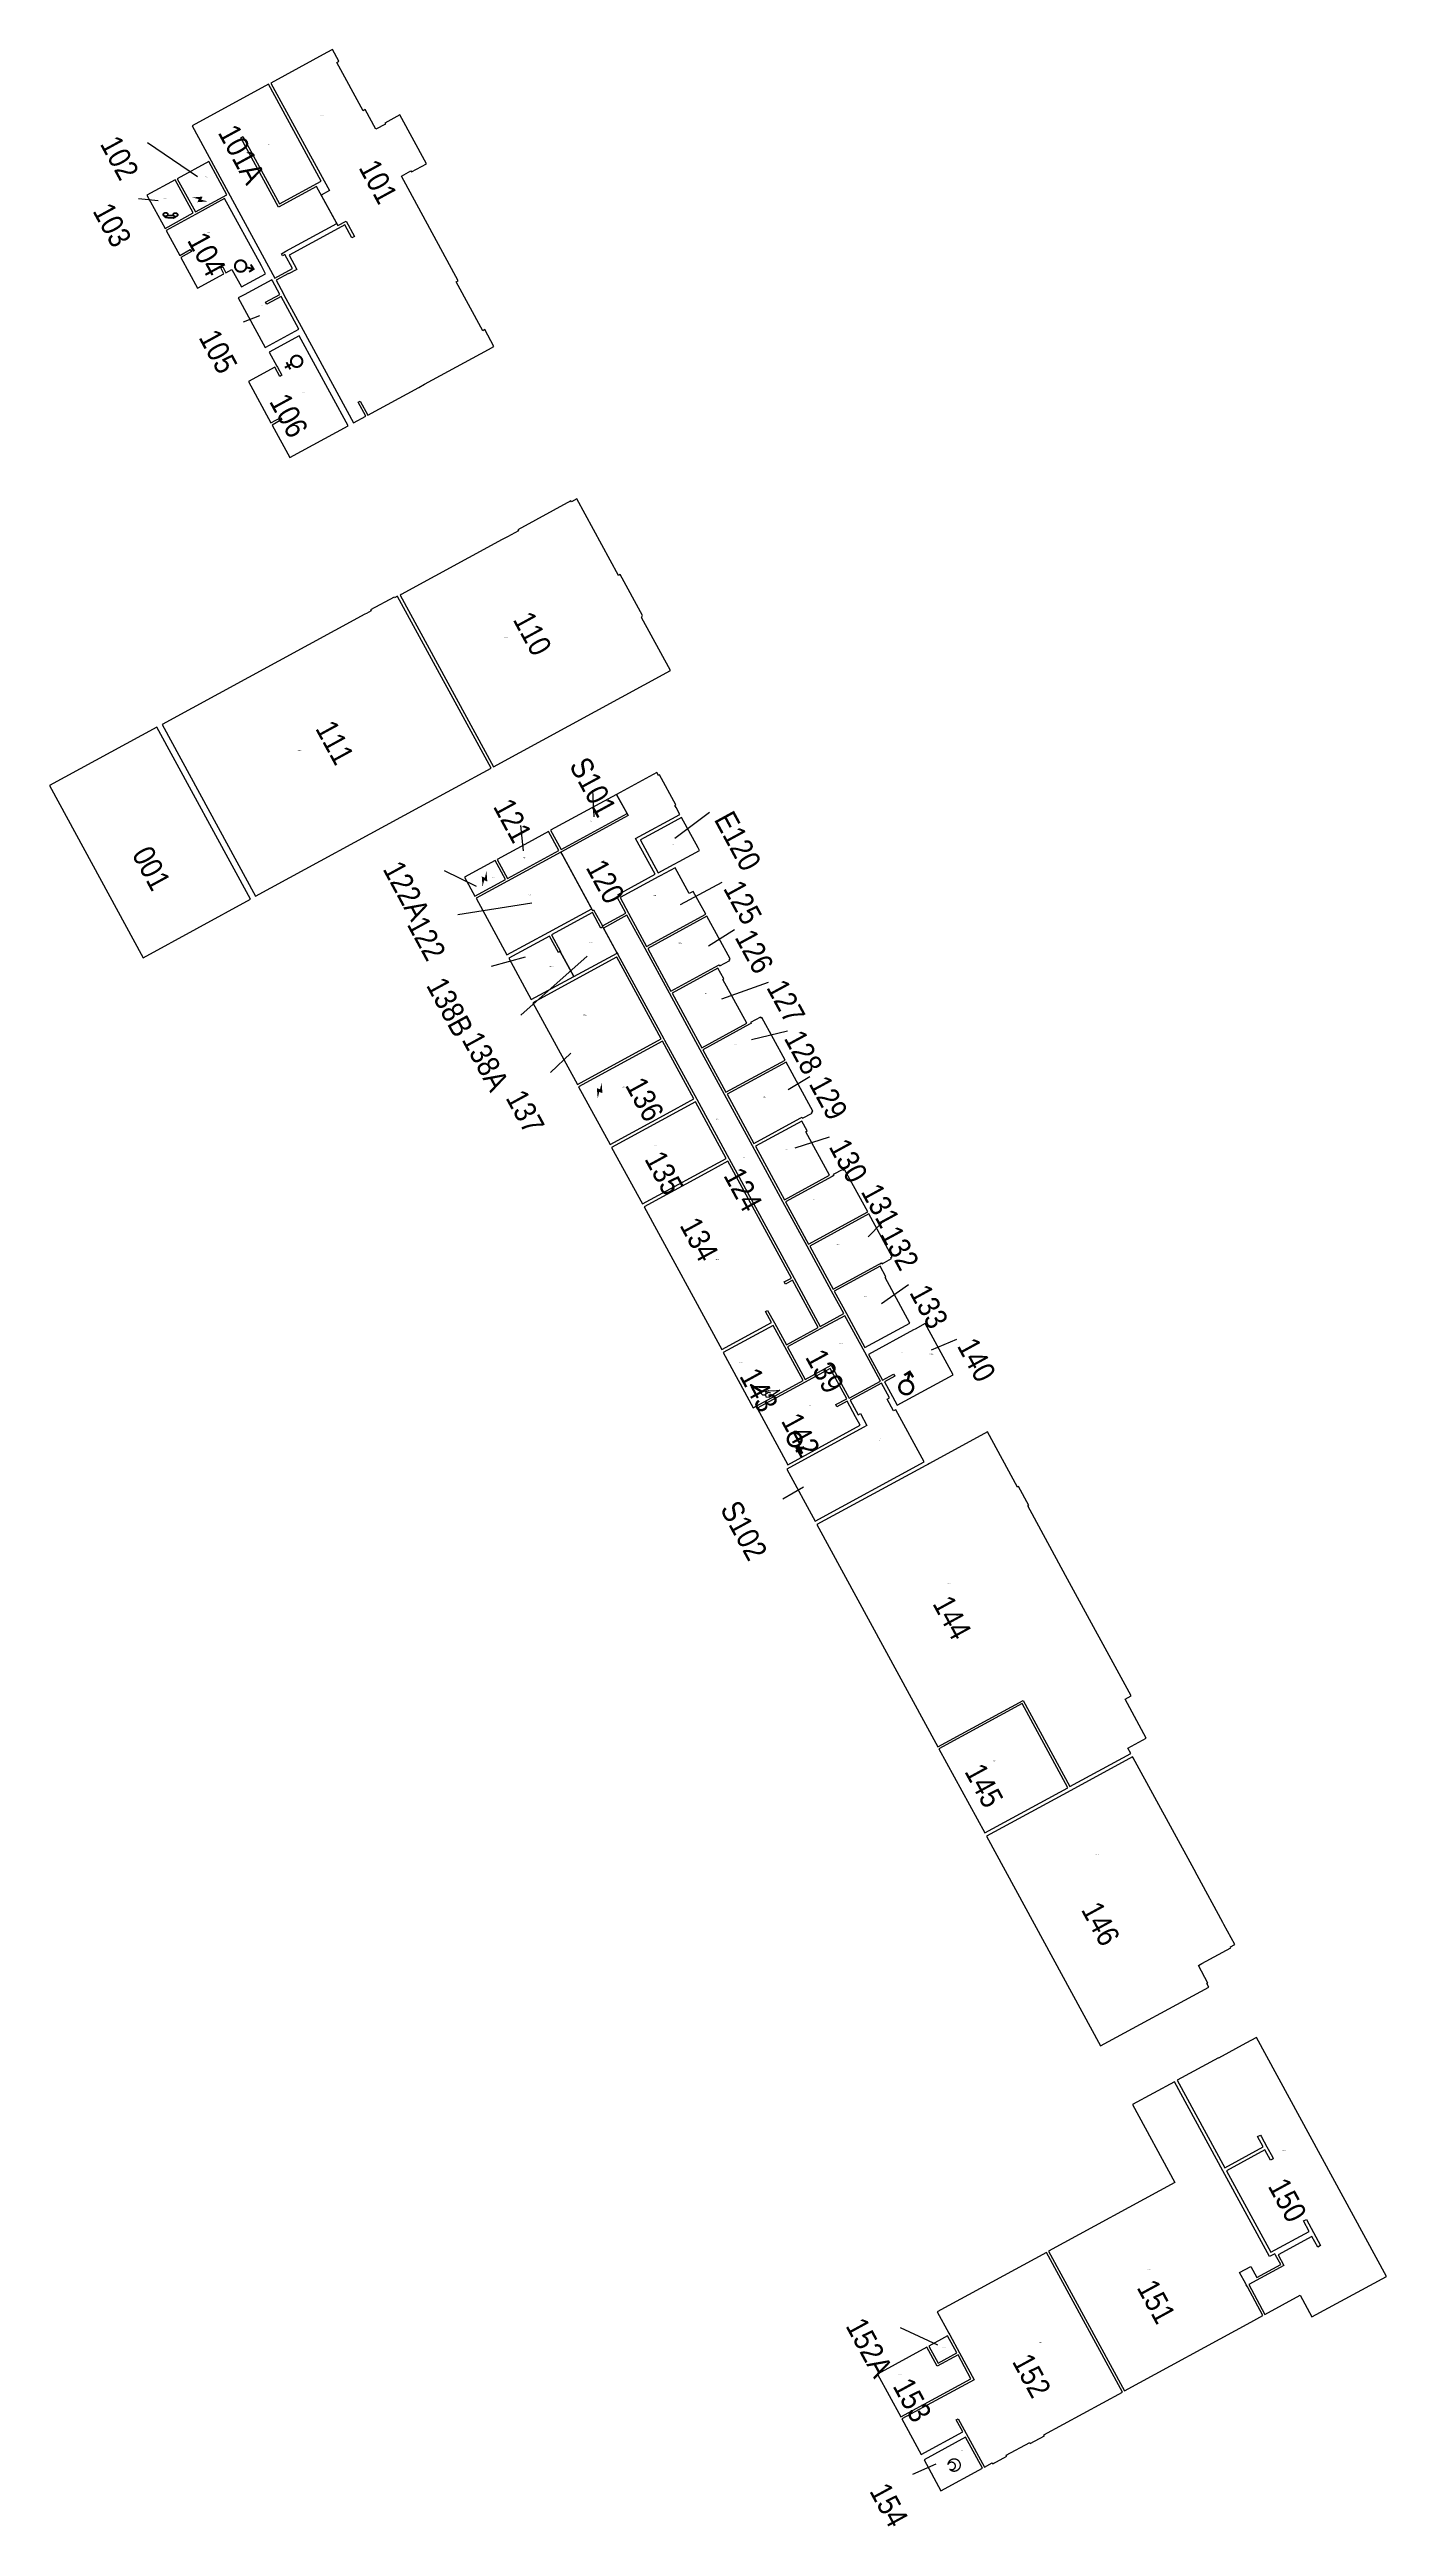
# Model space of a CAD drawing. Header units: inches. Extents: x 69229979 to 69232978, y 27659562 to 27665118.
import ezdxf
from ezdxf.enums import TextEntityAlignment as Align

# ---------------------------------------------------------------- set-up
doc = ezdxf.new("R2010")
doc.units = ezdxf.units.IN
doc.header["$LTSCALE"] = 100
doc.header["$MEASUREMENT"] = 0
doc.layers.get('0').update_dxf_attribs({"linetype": 'CONTINUOUS'})
for name, color, linetype in [('A-IDEN-ICON', 4, 'CONTINUOUS'), ('A-IDEN-RNUM', 7, 'CONTINUOUS'), ('A-IDEN-SNUM', 4, 'CONTINUOUS'), ('A-IDEN-VNUM', 4, 'CONTINUOUS'), ('AREA-ASSIGN', 7, 'CONTINUOUS')]:
    doc.layers.add(name, color=color, linetype=linetype)
doc.layers.get('0').off()
doc.styles.add('CP_ROOMSNUMBER', font='arial.ttf', dxfattribs={"height": 1})
doc.styles.add('CP_ROOMVNUMBER', font='arial.ttf', dxfattribs={"width": 0.85, "height": 0.075})

# ---------------------------------------------------------------- blocks, each defined once
blk = doc.blocks.new('CPMEN')
at = {"const_width": 0.015}
blk.add_lwpolyline([(-0.058, -0.02, 1), (0.028, -0.02, 1)], format="xyb", close=True, dxfattribs=at)
for points in [[(0.015, 0.01), (0.055, 0.05)], [(0.055, 0.01), (0.055, 0.05), (0.015, 0.05)]]:
    blk.add_lwpolyline(points, dxfattribs=at)
blk = doc.blocks.new('CPWOMEN')
at = {"const_width": 0.015}
blk.add_lwpolyline([(-0.0375, 0, 1), (0.0475, 0, 1)], format="xyb", close=True, dxfattribs=at)
for points in [[(-0.025, -0.07), (0.035, -0.07)], [(0.005, -0.04), (0.005, -0.1)]]:
    blk.add_lwpolyline(points, dxfattribs=at)
blk = doc.blocks.new('CPELECT')
blk.add_lwpolyline([(0.062, 0.063, 0, 0.03, 0), (0.01, -0.017, 0.03, 0.03, 0), (-0.01, 0.007, 0.03, 0, 0), (-0.062, -0.073, 0.03, 0, 0)], format="xyseb")
blk = doc.blocks.new('CPPHONE')
for p, q in [((0.01, 0.025), (-0.02, -0.025)), ((0.017, 0.028), (-0.018, -0.033))]:
    blk.add_line(p, q)
for points in [[(0.036, 0.057), (0.042, 0.031), (0.038, 0.011), (0.008, -0.041), (-0.008, -0.056), (-0.034, -0.064)], [(0.033, 0.047), (0.037, 0.031), (0.033, 0.013), (0.004, -0.038), (-0.011, -0.051), (-0.026, -0.057)]]:
    blk.add_lwpolyline(points)
for points in [[(0.029, 0.079, 0.139889), (0.022, 0.08, 0.107118), (0.012, 0.078, 0.079812), (0.004, 0.072, 0.067459), (-0.003, 0.063, 0.067459), (-0.008, 0.051, 0.079812), (-0.009, 0.041, 0.107118), (-0.006, 0.032, 0.139889), (-0.001, 0.027, 0.139889), (0.006, 0.025, 0.107118), (0.015, 0.027, 0.079812), (0.024, 0.033, 0.067459), (0.031, 0.043, 0.067459), (0.036, 0.054, 0.079812), (0.037, 0.064, 0.107118), (0.034, 0.073, 0.139889)], [(0.026, 0.074, 0.139889), (0.022, 0.075, 0.107118), (0.014, 0.074, 0.079812), (0.007, 0.069, 0.067459), (0.001, 0.06, 0.067459), (-0.003, 0.05, 0.079812), (-0.004, 0.042, 0.107118), (-0.002, 0.034, 0.139889), (0.001, 0.031, 0.139889), (0.006, 0.03, 0.107118), (0.013, 0.032, 0.079812), (0.02, 0.037, 0.067459), (0.027, 0.045, 0.067459), (0.031, 0.055, 0.079812), (0.032, 0.064, 0.107118), (0.03, 0.071, 0.139889)], [(-0.026, -0.017, 0.139889), (-0.033, -0.015, 0.107118), (-0.043, -0.017, 0.079812), (-0.051, -0.023, 0.067459), (-0.058, -0.033, 0.067459), (-0.063, -0.044, 0.079812), (-0.064, -0.054, 0.107118), (-0.061, -0.063, 0.139889), (-0.056, -0.069, 0.139889), (-0.049, -0.07, 0.107118), (-0.04, -0.068, 0.079812), (-0.031, -0.062, 0.067459), (-0.024, -0.053, 0.067459), (-0.019, -0.041, 0.079812), (-0.018, -0.031, 0.107118), (-0.021, -0.022, 0.139889)], [(-0.029, -0.021, 0.139889), (-0.033, -0.02, 0.107118), (-0.041, -0.022, 0.079812), (-0.048, -0.027, 0.067459), (-0.054, -0.035, 0.067459), (-0.058, -0.045, 0.079812), (-0.059, -0.054, 0.107118), (-0.057, -0.061, 0.139889), (-0.054, -0.064, 0.139889), (-0.049, -0.065, 0.107118), (-0.042, -0.064, 0.079812), (-0.035, -0.059, 0.067459), (-0.028, -0.05, 0.067459), (-0.024, -0.04, 0.079812), (-0.023, -0.032, 0.107118), (-0.025, -0.024, 0.139889)]]:
    blk.add_lwpolyline(points, format="xyb", close=True)
blk = doc.blocks.new('CPBATH')
at = {"const_width": 0.0127}
for points in [[(0.057, 0.017, 0.861492), (-0.055, 0, 1)], [(-0.055, 0, 0.726902), (0.049, -0.034, 1)], [(0.057, 0.017, 0.729002), (-0.008, -0.004, 1)], [(-0.008, -0.004, 0.609468), (0.049, -0.034, 1)]]:
    blk.add_lwpolyline(points, format="xyb", dxfattribs=at)
at = {"const_width": 0.00637}
for points in [[(0.054, 0.015, 1), (0.06, 0.018, 1)], [(0.046, -0.035, 1), (0.051, -0.032, 1)]]:
    blk.add_lwpolyline(points, format="xyb", close=True, dxfattribs=at)
blk = doc.blocks.new('CPCUST')
for p, q in [((0.017, -0.064), (0.02, -0.047)), ((0.036, -0.07), (0.017, -0.064)), ((0.026, -0.041), (0.045, -0.041)), ((0.03, -0.034), (0.038, -0.03)), ((0.112, -0.063), (0.036, -0.07)), ((0.038, -0.03), (0.053, -0.032)), ((0.045, -0.041), (0.054, -0.051)), ((0.053, -0.032), (0.075, -0.048)), ((0.075, -0.048), (0.112, -0.063))]:
    blk.add_line(p, q)
at = {"const_width": 0.015}
blk.add_lwpolyline([(-0.03, 0.05), (0.01, -0.019)], dxfattribs=at)
at = {"const_width": 0.0075}
blk.add_lwpolyline([(-0.033, 0.048, 1), (-0.027, 0.052, 1)], format="xyb", close=True, dxfattribs=at)
blk.add_circle((0.016, -0.031), 0.0141)

msp = doc.modelspace()

# ---------------------------------------------------------------- linework, layer by layer
at = {"layer": 'A-IDEN-VNUM', "lineweight": -3}
for points in [[(69230199.2, 27664909.9), (69230311.4, 27664833.7)], [(69230178.4, 27664783.8), (69230222.6, 27664779.6)], [(69230414.5, 27664507.4), (69230451, 27664521.9)], [(69231196.7, 27663456.5), (69231199.8, 27663397.2)], [(69231035.4, 27663377.4), (69231041.5, 27663320.5)], [(69231459.6, 27663406.5), (69231381.8, 27663348.3)], [(69230864.5, 27663276.5), (69230936.3, 27663241.7)], [(69230970.7, 27663062), (69231046.4, 27663083.3)], [(69231036.5, 27662952.4), (69231185, 27663084.5)], [(69232013.4, 27662224.9), (69231956.9, 27662200.4)], [(69231887, 27660008.7), (69231970.7, 27659969.3)], [(69231915.2, 27659679.5), (69231967.9, 27659702.6)]]:
    msp.add_lwpolyline(points, dxfattribs=at)
at = {"layer": 'A-IDEN-VNUM'}
for points in [[(69230895.2, 27663177.9), (69231060.7, 27663203.9)], [(69231487.4, 27663249.9), (69231393.6, 27663199.9)], [(69231515.2, 27663143.6), (69231457.1, 27663107)], [(69231591.4, 27663025.8), (69231486.1, 27662988.3)], [(69231103, 27662823.5), (69231148.5, 27662866.7)], [(69231634.3, 27662916.5), (69231554, 27662896.9)], [(69231684.7, 27662814.1), (69231635.7, 27662784.7)], [(69231727.8, 27662678.6), (69231650.5, 27662653.5)], [(69231845.6, 27662485.4), (69231815.1, 27662454.9)], [(69231905.8, 27662347.1), (69231845.6, 27662304.9)], [(69231624.2, 27661867.1), (69231670.3, 27661894.1)]]:
    msp.add_lwpolyline(points, dxfattribs=at)
at = {"layer": 'AREA-ASSIGN', "lineweight": -3, "flags": 128}
for points in [[(69230661.2, 27664280.9), (69230688.4, 27664295.7), (69230671.3, 27664327.1), (69230675.9, 27664329.6), (69230693, 27664298.2), (69230807.2, 27664360.3), (69230820.2, 27664367.4), (69230963.7, 27664445.5), (69230976.1, 27664452.2), (69230955.6, 27664489.8), (69230951.1, 27664487.3), (69230891.4, 27664597.1), (69230895.9, 27664599.6), (69230768.3, 27664834), (69230789.9, 27664845.7), (69230791, 27664843.5), (69230824.4, 27664861.7), (69230764.8, 27664971.3), (69230731.4, 27664953.1), (69230732.6, 27664950.9), (69230711.1, 27664939.2), (69230687.1, 27664983.3), (69230682.6, 27664980.8), (69230623.6, 27665089.3), (69230628.1, 27665091.8), (69230613.7, 27665118.1), (69230601.4, 27665111.4), (69230475.7, 27665043), (69230595.2, 27664823.5), (69230607.1, 27664801.6), (69230588.5, 27664791.5), (69230625.7, 27664723.1), (69230644.3, 27664733.3), (69230663.1, 27664698.7), (69230657.6, 27664695.7), (69230641.8, 27664724.8), (69230618.4, 27664712.1), (69230516.5, 27664656.6), (69230533.8, 27664624.8), (69230515.5, 27664614.8), (69230515, 27664615.7), (69230487.2, 27664600.6), (69230503.8, 27664570), (69230505.1, 27664567.7), (69230548.1, 27664488.6)], [(69230588.5, 27664822.8), (69230470.3, 27665040.1), (69230298.8, 27664946.8), (69230484.7, 27664605.3), (69230524.2, 27664626.8), (69230507.1, 27664658.2), (69230507, 27664658.4), (69230501.7, 27664655.5), (69230499.2, 27664660.1), (69230509.3, 27664665.6), (69230623.3, 27664727.6), (69230577.8, 27664811), (69230492.6, 27664764.6), (69230408, 27664920.1), (69230412.7, 27664922.7), (69230494.8, 27664771.8)], [(69230306.3, 27664754), (69230376.8, 27664792.4), (69230336.3, 27664866.9), (69230265.8, 27664828.4)], [(69230238.3, 27664717), (69230301.7, 27664751.5), (69230261.1, 27664825.9), (69230197.8, 27664791.5)], [(69230273.8, 27664651.8), (69230311.2, 27664583), (69230370.3, 27664615.1), (69230363.1, 27664628.3), (69230367.7, 27664630.9), (69230374.9, 27664617.6), (69230388.3, 27664624.9), (69230409.7, 27664585.5), (69230463.9, 27664615), (69230454.3, 27664632.6), (69230372, 27664783.8), (69230306.5, 27664748.1), (69230240.8, 27664712.4), (69230271.3, 27664656.5), (69230295, 27664669.4), (69230297.5, 27664664.8)], [(69230462.7, 27664449.9), (69230464.4, 27664450.8), (69230538.5, 27664491.1), (69230498.7, 27664564.2), (69230466.4, 27664546.7), (69230463.9, 27664551.3), (69230495.9, 27664568.7), (69230479.3, 27664599.2), (69230478, 27664601.6), (69230415.7, 27664567.7), (69230415.5, 27664568.1), (69230402.3, 27664560.9)], [(69230518, 27664203), (69230649.2, 27664274.4), (69230539.4, 27664476.1), (69230471.9, 27664439.3), (69230489, 27664407.9), (69230490.3, 27664405.5), (69230500, 27664387.6), (69230495.4, 27664385.1), (69230484.4, 27664405.4), (69230425.4, 27664373.3), (69230475.8, 27664280.5), (69230498.1, 27664292.6), (69230500.6, 27664288), (69230478.3, 27664275.9)], [(69230765.6, 27663894.4), (69230975.1, 27663509.3), (69231371.7, 27663725.2), (69231306.8, 27663844.5), (69231309, 27663848.3), (69231258.9, 27663940.4), (69231255.6, 27663938.6), (69231162.2, 27664110.2), (69231149.8, 27664103.5), (69231148.7, 27664105.7), (69231029.8, 27664041), (69231030.9, 27664038.8), (69231006.2, 27664025.3), (69230994.2, 27664018.8), (69230767.7, 27663895.5)], [(69230759.9, 27663891.2), (69230759.6, 27663891.8), (69230752.9, 27663888.2), (69230752, 27663889.8), (69230699.3, 27663861.2), (69230700.5, 27663859), (69230690.1, 27663853.3), (69230686.4, 27663851.3), (69230231.8, 27663603.9), (69230441.3, 27663218.9), (69230809.4, 27663419.2), (69230969.4, 27663506.2)], [(69229979.2, 27663467.1), (69230189.2, 27663081.1), (69230429.9, 27663212.1), (69230219.9, 27663598)], [(69231271.8, 27663180.9), (69231252.2, 27663217), (69231256.4, 27663219.3), (69231254.4, 27663223.1), (69231337.3, 27663268.2), (69231293.7, 27663348.3), (69231392.9, 27663402.3), (69231384.5, 27663417.9), (69231382, 27663422.4), (69231384.2, 27663423.6), (69231347.4, 27663491.2), (69231345.2, 27663490), (69231341.6, 27663496.6), (69231251.2, 27663447.4), (69231277.2, 27663400.1), (69231126.2, 27663317.9), (69231197.3, 27663187.2), (69231199.6, 27663188.4), (69231219.2, 27663152.4)], [(69231103.2, 27663366.8), (69231126.5, 27663324), (69231274.5, 27663404.6), (69231251.2, 27663447.4)], [(69231098.5, 27663364.3), (69231053.2, 27663339.6), (69230983.1, 27663301.5), (69231006.4, 27663258.7), (69231121.8, 27663321.5)], [(69231436.8, 27663321.6), (69231433.8, 27663327.2), (69231396.8, 27663395.3), (69231350, 27663369.9), (69231312.9, 27663349.7), (69231304.6, 27663345.2), (69231305, 27663344.4), (69231344.7, 27663271.5), (69231380.4, 27663290.9), (69231391.4, 27663296.9)], [(69230935.9, 27663214.4), (69231005, 27663087.4), (69231098.9, 27663138.4), (69231195.3, 27663190.9), (69231128.7, 27663313.2), (69231126.2, 27663317.9), (69231006.6, 27663252.8)], [(69230910.1, 27663261.8), (69230933.4, 27663219), (69231001.8, 27663256.2), (69230978.5, 27663299)], [(69231277.6, 27663181.1), (69231318.4, 27663106.3), (69231451.1, 27663178.5), (69231423.1, 27663229.8), (69231413.8, 27663224.7), (69231382.1, 27663282.9), (69231348.5, 27663264.6), (69231345.9, 27663263.2), (69231258.8, 27663215.8)], [(69231155.2, 27663039), (69231252, 27663091.6), (69231220.3, 27663150), (69231215.9, 27663147.5), (69231197, 27663182.2), (69231105.2, 27663132.2), (69231125.3, 27663095.3), (69231124.7, 27663095)], [(69231649, 27662362.6), (69231708, 27662254.1), (69231760.5, 27662282.7), (69231733.3, 27662332.9), (69231678.4, 27662433.8), (69231624.1, 27662533.5), (69231555.9, 27662658.8), (69231493, 27662774.5), (69231438.6, 27662874.4), (69231369.5, 27663001.3), (69231315, 27663101.5), (69231274.3, 27663176.3), (69231221.6, 27663147.6), (69231251.1, 27663093.5), (69231253.5, 27663089.1), (69231254.1, 27663088.3), (69231357.1, 27662899), (69231357.2, 27662898.8), (69231358.5, 27662896.4), (69231430.8, 27662763.5), (69231503.4, 27662630.2)], [(69231504.7, 27663075), (69231503.5, 27663077.2), (69231505.6, 27663078.3), (69231453.6, 27663173.9), (69231320.9, 27663101.7), (69231372.9, 27663006.1), (69231471.3, 27663059.7), (69231481.3, 27663065.1), (69231482.5, 27663062.9)], [(69231009.1, 27663079.9), (69231059.7, 27662987), (69231155.2, 27663039), (69231124.7, 27663095), (69231120.7, 27663092.8), (69231100.6, 27663129.7)], [(69231351, 27662899.1), (69231351.1, 27662899.1), (69231251.4, 27663082.3), (69231251, 27663082.1), (69231159, 27663032), (69231063.4, 27662980.1), (69231163.1, 27662796.9)], [(69231375.4, 27663001.5), (69231441.9, 27662879.2), (69231542.9, 27662934.2), (69231489.4, 27663032.5), (69231491.6, 27663033.7), (69231478.5, 27663057.6)], [(69231577.1, 27662946.8), (69231574.8, 27662945.6), (69231573.6, 27662947.8), (69231551.7, 27662935.8), (69231552.9, 27662933.6), (69231549.1, 27662931.6), (69231444.4, 27662874.6), (69231496.3, 27662779.3), (69231629, 27662851.5)], [(69231353.9, 27662894), (69231165.9, 27662791.7), (69231236.6, 27662661.9), (69231381, 27662740.5), (69231424.5, 27662764.2)], [(69231631.5, 27662846.9), (69231498.8, 27662774.7), (69231558.8, 27662664.5), (69231662.8, 27662721.1), (69231664.4, 27662721.9), (69231667.2, 27662723.5), (69231668.4, 27662721.3), (69231689.5, 27662732.7), (69231688.3, 27662734.9), (69231691.5, 27662736.7)], [(69231240, 27662655.6), (69231309.1, 27662528.6), (69231497, 27662630.9), (69231427.9, 27662757.8)], [(69231562.3, 27662658.1), (69231627.5, 27662538.3), (69231728.4, 27662593.2), (69231675.3, 27662690.8), (69231678.4, 27662692.5), (69231666.3, 27662714.7)], [(69231703.4, 27662251.6), (69231645.6, 27662357.7), (69231629.8, 27662349.1), (69231627.3, 27662353.8), (69231643.1, 27662362.4), (69231500.5, 27662624.4), (69231457, 27662600.8), (69231312.6, 27662522.2), (69231486.8, 27662202.1), (69231598.5, 27662262.9), (69231585.1, 27662287.5), (69231589.7, 27662290), (69231604.9, 27662262.1), (69231631.8, 27662212.7)], [(69231681.7, 27662438.6), (69231814.4, 27662510.8), (69231762.6, 27662605.9), (69231759.5, 27662604.1), (69231758.3, 27662606.3), (69231737.2, 27662594.9), (69231738.4, 27662592.7), (69231734.6, 27662590.6), (69231630, 27662533.7)], [(69231867.6, 27662406.1), (69231866.4, 27662408.3), (69231869.3, 27662409.9), (69231816.9, 27662506.2), (69231684.2, 27662434), (69231736.6, 27662337.7), (69231839.8, 27662393.8), (69231841.3, 27662394.7), (69231845.3, 27662396.8), (69231846.5, 27662394.6)], [(69231908.9, 27662261.5), (69231853.1, 27662364.1), (69231855.3, 27662365.3), (69231842.3, 27662389.2), (69231739.1, 27662333.1), (69231766.4, 27662282.9), (69231807.9, 27662206.6)], [(69231490.4, 27662195.5), (69231557.7, 27662071.7), (69231669.4, 27662132.5), (69231628.4, 27662207.9), (69231602.1, 27662256.2)], [(69231674, 27662135), (69231732.5, 27662166.9), (69231772.8, 27662092.9), (69231843, 27662131.1), (69231807.5, 27662196.4), (69231763.1, 27662278.1), (69231708.2, 27662248.3), (69231634.3, 27662208.1)], [(69232005.9, 27662145.5), (69231943.4, 27662260.3), (69231921, 27662248.1), (69231917.3, 27662246), (69231816.4, 27662191.1), (69231847.7, 27662133.6), (69231872.3, 27662147), (69231874.8, 27662142.4), (69231851.9, 27662130), (69231870.1, 27662096.5), (69231880.6, 27662077.3)], [(69231730.4, 27662159.7), (69231674.2, 27662129.2), (69231566.4, 27662070.5), (69231635.2, 27661943.9), (69231797.5, 27662032.2), (69231787.1, 27662051.4), (69231768.1, 27662086.3), (69231745.3, 27662073.9), (69231742.8, 27662078.5), (69231767.3, 27662091.9)], [(69231812.7, 27662032.1), (69231804.2, 27662027.5), (69231632.6, 27661934.1), (69231696.1, 27661817.5), (69231940.6, 27661950.6), (69231877.1, 27662067.2), (69231872.4, 27662064.6), (69231858, 27662091.1), (69231863.2, 27662094), (69231845.6, 27662126.5), (69231775.3, 27662088.3), (69231775.3, 27662088.3), (69231793, 27662055.8), (69231798.2, 27662058.6)], [(69231700.5, 27661809.4), (69231971.6, 27661311.2), (69232162.7, 27661415.2), (69232268, 27661221.8), (69232404.4, 27661296.1), (69232397.8, 27661308.2), (69232439.1, 27661330.6), (69232391.5, 27661418.1), (69232405, 27661425.5), (69232258.2, 27661695.2), (69232173.3, 27661851.3), (69232175.4, 27661852.5), (69232152.5, 27661894.7), (69232150.3, 27661893.5), (69232082.8, 27662017.4), (69231953.1, 27661946.8), (69231949, 27661944.6), (69231945, 27661942.4)], [(69231974.1, 27661306.6), (69232076.8, 27661117.8), (69232263.4, 27661219.3), (69232160.6, 27661408.1)], [(69232080.9, 27661110.3), (69232336.7, 27660640.2), (69232579.4, 27660772.2), (69232575.2, 27660780), (69232577.4, 27660781.2), (69232556, 27660820.6), (69232564, 27660825), (69232628.9, 27660860.3), (69232627.7, 27660862.5), (69232637.5, 27660867.8), (69232613, 27660912.8), (69232610.7, 27660917.1), (69232553.1, 27661022.8), (69232546.3, 27661035.5), (69232409.6, 27661286.6), (69232408.5, 27661288.6), (69232269.7, 27661213.1)], [(69232601.3, 27660612.9), (69232601, 27660613.4), (69232508.5, 27660563), (69232615.4, 27660366.6), (69232701.5, 27660413.4), (69232688.8, 27660436.7), (69232695.2, 27660440.2), (69232697.3, 27660436.3), (69232709.6, 27660413.7), (69232721.9, 27660391.1), (69232724, 27660387.2), (69232717.6, 27660383.8), (69232705, 27660407), (69232618.9, 27660360.2), (69232718.4, 27660177.3), (69232804.5, 27660224.1), (69232791.8, 27660247.5), (69232798.2, 27660250.9), (69232830, 27660192.4), (69232823.7, 27660188.9), (69232810.7, 27660212.6), (69232734.8, 27660171.3), (69232747.7, 27660147.6), (69232669, 27660104.8), (69232705.4, 27660037.9), (69232784.1, 27660080.7), (69232810.5, 27660032.1), (69232977.8, 27660123.1), (69232686.2, 27660659.1), (69232662.4, 27660646.1), (69232662.4, 27660646.1)], [(69232219.7, 27660179.5), (69232390.2, 27659866.3), (69232673.8, 27660020.7), (69232700.8, 27660035.4), (69232665.9, 27660099.6), (69232663.3, 27660104.3), (69232662.2, 27660106.4), (69232648.5, 27660131.6), (69232673.9, 27660145.4), (69232687.3, 27660120.7), (69232740.6, 27660149.7), (69232729.1, 27660170.8), (69232727.4, 27660173.9), (69232715.5, 27660167.4), (69232610.8, 27660359.9), (69232502.1, 27660559.6), (69232408.3, 27660508.5), (69232503.4, 27660333.9)], [(69231890.9, 27659803.3), (69231934.1, 27659723.8), (69232027.4, 27659774.5), (69232012.8, 27659801.3), (69232017.4, 27659803.8), (69232035.2, 27659771.1), (69232076.3, 27659695.5), (69232093.4, 27659704.8), (69232094.6, 27659702.6), (69232126.2, 27659719.8), (69232125, 27659722), (69232177.7, 27659750.7), (69232178.9, 27659748.5), (69232210.5, 27659765.7), (69232209.3, 27659767.9), (69232385.6, 27659863.8), (69232215.1, 27660177), (69231970.2, 27660043.7), (69231996.2, 27659995.8), (69231998.3, 27659992), (69232020.2, 27659951.7), (69232053, 27659891.5)], [(69231993.6, 27659989.6), (69231951.5, 27659966.7), (69231972.3, 27659928.6), (69232014.4, 27659951.5)], [(69231836.1, 27659903.9), (69231888.4, 27659807.9), (69232045.9, 27659893.6), (69232016.9, 27659946.9), (69231970.2, 27659921.5), (69231946.9, 27659964.2)], [(69231940.6, 27659711.9), (69231978.5, 27659642.3), (69232071.7, 27659693), (69232033.8, 27659762.6)]]:
    msp.add_lwpolyline(points, close=True, dxfattribs=at)

# ---------------------------------------------------------------- block references
at = {"layer": 'A-IDEN-ICON', "lineweight": -3}
for name, p, xscale, yscale, zscale, rotation in [('CPPHONE', (69230250.9, 27664744.9), 200, 200, 200, 298.5532674410443), ('CPELECT', (69230317.6, 27664782.4), 200, 200, 200, 298.5532674410443), ('CPMEN', (69230415.4, 27664631.8), 299.9999999999999, 299.9999999999999, 299.9999999999999, 302.2846644408993), ('CPWOMEN', (69230532.8, 27664420.1), 300.0000000000001, 300.0000000000001, 300.0000000000001, 298.5532674410443), ('CPELECT', (69230954.4, 27663258.5), 200, 200, 200, 28.55326744104467), ('CPELECT', (69231212.6, 27662783.8), 200, 200, 200, 28.55326744104467), ('CPCUST', (69231570.6, 27662111.6), 359.9999999999999, 359.9999999999999, 359.9999999999999, 28.55326744104466), ('CPMEN', (69231901.4, 27662126.4), 359.9999999958994, 359.9999999958994, 359.9999999958994, 32.28466444089964), ('CPWOMEN', (69231648.9, 27661999.5), 359.9999999999999, 359.9999999999999, 359.9999999999999, 28.55326744104466), ('CPBATH', (69232008.7, 27659700.2), 239.9999999999999, 239.9999999999999, 239.9999999999999, 208.5532674410441)]:
    msp.add_blockref(name, p, dxfattribs=dict(at, xscale=xscale, yscale=yscale, zscale=zscale, rotation=rotation))

# ---------------------------------------------------------------- texts
at = {"layer": 'A-IDEN-RNUM', "lineweight": -3, "style": 'CP_ROOMSNUMBER'}
for s, p in [('0101-00', (69230589.9, 27664971.1)), ('0101-A0', (69230468.9, 27664904.5)), ('0102-00', (69230331.8, 27664832.1)), ('0103-00', (69230237.4, 27664783.8)), ('0104-00', (69230335.4, 27664707.7)), ('0105-00', (69230457.1, 27664543.3)), ('0106-00', (69230548.8, 27664348)), ('0110-00', (69231002.5, 27663798.6)), ('0111-00', (69230539.9, 27663546.3)), ('S101-00', (69231193.9, 27663388.6)), ('E120-00', (69231376.2, 27663334.3)), ('0001-00', (69230191.2, 27663270.9)), ('0122-A0', (69230973.6, 27663258.5)), ('0121-00', (69231042.5, 27663304)), ('0120-00', (69231222.5, 27663298.9)), ('0122-00', (69231055.3, 27663220.7)), ('0125-00', (69231336.5, 27663220.2)), ('0138-A0', (69231193.3, 27663116.1)), ('0126-00', (69231393.7, 27663114.1)), ('0138-B0', (69231105, 27663061.6)), ('0127-00', (69231452.1, 27663000.4)), ('0137-00', (69231179.9, 27662952.6)), ('0128-00', (69231517.3, 27662886.9)), ('0136-00', (69231267.9, 27662790.9)), ('0129-00', (69231581.6, 27662768.7)), ('0124-00', (69231476.6, 27662719.3)), ('0135-00', (69231338.5, 27662659.1)), ('0130-00', (69231631.4, 27662650)), ('0131-00', (69231692.8, 27662539.5)), ('0132-00', (69231748.1, 27662438)), ('0134-00', (69231476.7, 27662404.4)), ('0133-00', (69231809.9, 27662321.9)), ('0139-00', (69231754.6, 27662216.4)), ('0143-00', (69231529.4, 27662173.6)), ('0140-00', (69231893.3, 27662195.7)), ('0142-00', (69231685.3, 27662075.7)), ('S102-00', (69231841.9, 27662001.8)), ('0144-00', (69231996.8, 27661676.6)), ('0145-00', (69232096.7, 27661279.1)), ('0146-00', (69232327.9, 27661069.6)), ('0150-00', (69232747.8, 27660405.8)), ('0151-00', (69232445.4, 27660138.8)), ('0152-00', (69232199.9, 27659975.2)), ('0152-A0', (69231985, 27659963.5)), ('0153-00', (69231886.9, 27659902.2)), ('0154-00', (69232026.4, 27659731.8))]:
    msp.add_text(s, height=1, dxfattribs=at).set_placement(p, align=Align.MIDDLE_CENTER)
at = {"layer": 'A-IDEN-SNUM', "lineweight": -3, "style": 'CP_ROOMSNUMBER'}
for s, p in [('172H010100', (69230589.9, 27664971.1)), ('172H0101A0', (69230468.6, 27664906)), ('172H010200', (69230331.8, 27664832.1)), ('172H010300', (69230237.4, 27664783.8)), ('172H010400', (69230335.4, 27664707.7)), ('172H010500', (69230457.1, 27664543.3)), ('172H010600', (69230548.8, 27664348)), ('172H011000', (69231002.5, 27663798.6)), ('172H011100', (69230539.9, 27663546.3)), ('172HS10100', (69231193.4, 27663386.7)), ('172HE12000', (69231376.2, 27663334.3)), ('172H000100', (69230191.2, 27663270.9)), ('172H0122A0', (69230973.1, 27663260.9)), ('172H012100', (69231042.5, 27663306.3)), ('172H012000', (69231222.5, 27663298.9)), ('172H012200', (69231054.6, 27663222.6)), ('172H012500', (69231336.5, 27663220.2)), ('172H0138A0', (69231193.3, 27663116.1)), ('172H012600', (69231393.7, 27663114.1)), ('172H0138B0', (69231105, 27663061.6)), ('172H012700', (69231452.1, 27663000.4)), ('172H013700', (69231179.9, 27662952.6)), ('172H012800', (69231517.3, 27662886.9)), ('172H013600', (69231267.9, 27662790.9)), ('172H012900', (69231581.6, 27662768.7)), ('172H013500', (69231338.5, 27662659.1)), ('172H013000', (69231631.4, 27662650)), ('172H012400', (69231534.4, 27662633.4)), ('172H013100', (69231692.8, 27662539.5)), ('172H013200', (69231748.1, 27662438)), ('172H013400', (69231476.7, 27662404.4)), ('172H013300', (69231809.9, 27662321.9)), ('172H013900', (69231754.6, 27662216.4)), ('172H014300', (69231529.4, 27662173.6)), ('172H014000', (69231957.5, 27662192.2)), ('172H014200', (69231685.3, 27662075.7)), ('172HS10200', (69231838.9, 27661998.3)), ('172H014400', (69231996.8, 27661676.6)), ('172H014500', (69232096.7, 27661279.1)), ('172H014600', (69232328.9, 27661070)), ('172H015000', (69232747.8, 27660405.8)), ('172H015100', (69232445.4, 27660138.8)), ('172H015200', (69232199.9, 27659975.2)), ('172H0152A0', (69231985, 27659963.5)), ('172H015300', (69231886.9, 27659902.2)), ('172H015400', (69232026.4, 27659731.8))]:
    msp.add_text(s, height=1, dxfattribs=at).set_placement(p, align=Align.MIDDLE_CENTER)
at = {"layer": 'A-IDEN-VNUM', "lineweight": -3, "style": 'CP_ROOMVNUMBER', "width": 0.85}
for s, p in [('102', (69230136.5, 27664875.4)), ('101A', (69230410.3, 27664883.4)), ('101', (69230716.6, 27664822)), ('103', (69230120, 27664724.8)), ('104', (69230331.9, 27664659.1)), ('105', (69230357.8, 27664441.2)), ('106', (69230516.1, 27664297.5)), ('110', (69231062.6, 27663808.3)), ('111', (69230619.5, 27663564)), ('S101', (69231198.3, 27663464.1)), ('121', (69231018.3, 27663388.9)), ('E120', (69231523.1, 27663342.8)), ('001', (69230207.9, 27663281.7)), ('122A', (69230780.1, 27663231.6)), ('120', (69231226.2, 27663252.2)), ('125', (69231534.3, 27663205.3)), ('122', (69230825, 27663124.4)), ('126', (69231560.3, 27663095.4)), ('138B', (69230877.6, 27662970.6)), ('127', (69231631.2, 27662982.9)), ('138A', (69230957.4, 27662848.7)), ('128', (69231670.6, 27662869.2)), ('136', (69231314.4, 27662763.7)), ('129', (69231726.5, 27662767)), ('137', (69231046.4, 27662735.5)), ('135', (69231357.8, 27662598.3)), ('130', (69231771.2, 27662625.9)), ('124', (69231535, 27662561.3)), ('131', (69231843.2, 27662525.1)), ('134', (69231436.6, 27662449.6)), ('132', (69231886.3, 27662429.9)), ('133', (69231951.9, 27662298.8)), ('139', (69231718.4, 27662153.9)), ('140', (69232058.8, 27662179.2)), ('143', (69231570.6, 27662111.6)), ('142', (69231664.1, 27662010.8)), ('S102', (69231536.8, 27661796.3)), ('144', (69232003.8, 27661601)), ('145', (69232075.5, 27661224.5)), ('146', (69232337.1, 27660914.5)), ('150', (69232756, 27660294.5)), ('151', (69232461.9, 27660066.9)), ('152A', (69231818.2, 27659963.8)), ('152', (69232182.3, 27659900.9)), ('153', (69231914.5, 27659846.1)), ('154', (69231862.2, 27659610.6))]:
    msp.add_text(s, height=49.5, rotation=298.5533, dxfattribs=at).set_placement(p, align=Align.MIDDLE_CENTER)

doc.saveas('drawing.dxf')
